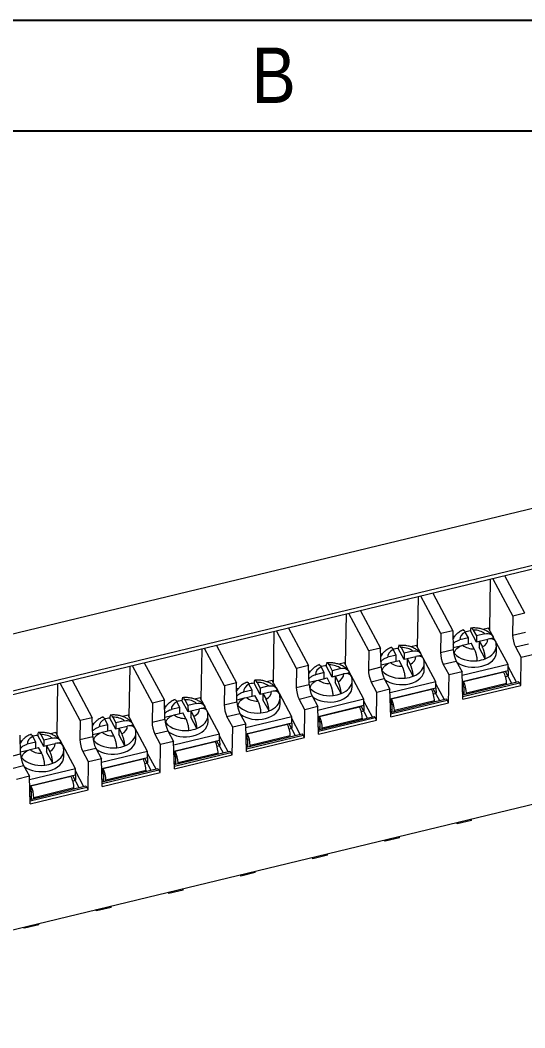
# Model space of a CAD drawing. Header units: millimetres. Extents: x -195 to 1349, y 148 to 750.
# Drawn here: x 410.6 to 469.9, y 621.6 to 739.9 of the extents above; entities that cross this region are included whole.
import ezdxf
from ezdxf.enums import TextEntityAlignment as Align

# ---------------------------------------------------------------- set-up
doc = ezdxf.new("R2010")
doc.units = ezdxf.units.MM
doc.layers.get('0').update_dxf_attribs({"linetype": 'CONTINUOUS'})
doc.layers.add('100', color=7, linetype='CONTINUOUS', true_color=0xffffff)
doc.layers.add('3', color=7, linetype='CONTINUOUS', true_color=0xffffff)
doc.styles.add('TEXTSTYLE_0', font='txt', dxfattribs={"width": 0.8})

# ---------------------------------------------------------------- blocks, each defined once
blk = doc.blocks.new('SUN_6HWZ35TKK40GSGJE8VEUYAXIAKM')
at = {"color": 7, "linetype": 'Continuous'}
for p, q in [((-594, 420), (0, 420)), ((-584, 410), (-10, 410))]:
    blk.add_line(p, q, dxfattribs=at)
at = {"color": 2, "linetype": 'Continuous', "style": 'TEXTSTYLE_0', "width": 1.2}
blk.add_text('B', height=5, dxfattribs=at).set_placement((-106.986, 412.526), (-102.986, 412.526), align=Align.FIT)

msp = doc.modelspace()

# ---------------------------------------------------------------- linework, layer by layer
at = {"layer": '100', "color": 7, "linetype": 'Continuous', "lineweight": 18}
for p, q in [((365.809, 657.29), (519.084, 694.247)), ((370.065, 651.644), (518.83, 687.513)), ((518.561, 686.974), (369.796, 651.105))]:
    msp.add_line(p, q, dxfattribs=at)
at = {"layer": '100', "color": 7, "linetype": 'Continuous', "lineweight": 13}
for p, q in [((465.874, 674.271), (465.771, 668.37)), ((466.182, 674.345), (468.541, 669.956)), ((469.939, 670.294), (467.581, 674.682)), ((457.401, 672.228), (457.297, 666.327)), ((460.067, 667.913), (457.709, 672.302)), ((459.108, 672.639), (461.466, 668.251)), ((448.928, 670.185), (448.824, 664.284)), ((451.594, 665.87), (449.235, 670.259)), ((450.634, 670.596), (452.993, 666.208)), ((468.541, 669.956), (468.501, 667.72)), ((469.939, 670.294), (468.541, 669.956)), ((442.161, 668.553), (444.519, 664.164)), ((440.454, 668.142), (440.351, 662.241)), ((443.121, 663.827), (440.762, 668.216)), ((460.067, 667.913), (460.028, 665.677)), ((461.466, 668.251), (460.067, 667.913)), ((461.466, 668.251), (461.525, 666.038)), ((468.501, 667.72), (469.998, 668.081)), ((431.981, 666.099), (431.877, 660.198)), ((434.647, 661.784), (432.289, 666.173)), ((433.688, 666.51), (436.046, 662.121)), ((452.993, 666.208), (451.594, 665.87)), ((453.052, 663.995), (452.993, 666.208)), ((460.028, 665.677), (461.525, 666.038)), ((468.823, 666.351), (470.353, 666.72)), ((468.823, 666.351), (469.497, 665.097)), ((451.594, 665.87), (451.555, 663.634)), ((469.453, 661.835), (469.497, 665.097)), ((471.027, 665.466), (469.497, 665.097)), ((423.508, 664.056), (423.404, 658.155)), ((426.174, 659.741), (423.815, 664.13)), ((425.214, 664.467), (427.573, 660.078)), ((443.121, 663.827), (443.081, 661.591)), ((444.519, 664.164), (443.121, 663.827)), ((444.578, 661.952), (444.519, 664.164)), ((451.555, 663.634), (453.052, 663.995)), ((460.35, 664.308), (461.88, 664.677)), ((461.024, 663.054), (460.35, 664.308)), ((461.88, 664.677), (462.554, 663.423)), ((468.97, 662.195), (467.965, 664.064)), ((416.741, 662.424), (419.099, 658.035)), ((451.877, 662.265), (453.406, 662.634)), ((453.406, 662.634), (454.08, 661.38)), ((460.98, 659.792), (461.024, 663.054)), ((462.554, 663.423), (461.024, 663.054)), ((462.652, 660.195), (462.554, 663.423)), ((468.405, 662.058), (467.649, 663.465)), ((361.985, 621.635), (527.988, 661.661)), ((415.034, 662.012), (414.93, 656.112)), ((417.7, 657.698), (415.342, 662.087)), ((434.647, 661.784), (434.608, 659.548)), ((436.046, 662.121), (434.647, 661.784)), ((436.105, 659.909), (436.046, 662.121)), ((443.081, 661.591), (444.578, 661.952)), ((452.551, 661.011), (451.877, 662.265)), ((454.08, 661.38), (452.551, 661.011)), ((454.178, 658.152), (454.08, 661.38)), ((459.932, 660.015), (459.176, 661.422)), ((460.497, 660.152), (459.492, 662.021)), ((469.176, 662.244), (462.637, 660.668)), ((462.641, 660.528), (469.293, 662.132)), ((462.652, 660.195), (469.453, 661.835)), ((469.453, 661.835), (469.293, 662.132)), ((427.573, 660.078), (426.174, 659.741)), ((427.631, 657.866), (427.573, 660.078)), ((443.403, 660.222), (444.933, 660.591)), ((444.077, 658.968), (443.403, 660.222)), ((444.933, 660.591), (445.607, 659.337)), ((452.506, 657.749), (452.551, 661.011)), ((460.703, 660.201), (454.164, 658.625)), ((454.168, 658.485), (460.82, 660.089)), ((460.98, 659.792), (460.82, 660.089)), ((462.815, 661.077), (462.626, 661.032)), ((462.756, 660.696), (462.629, 660.933)), ((426.174, 659.741), (426.134, 657.505)), ((434.608, 659.548), (436.105, 659.909)), ((444.033, 655.705), (444.077, 658.968)), ((445.607, 659.337), (444.077, 658.968)), ((445.705, 656.109), (445.607, 659.337)), ((451.458, 657.972), (450.702, 659.379)), ((452.023, 658.109), (451.019, 659.978)), ((454.153, 658.988), (454.341, 659.034)), ((454.283, 658.653), (454.156, 658.89)), ((454.178, 658.152), (460.98, 659.792)), ((417.7, 657.698), (417.661, 655.462)), ((419.099, 658.035), (417.7, 657.698)), ((419.158, 655.823), (419.099, 658.035)), ((426.134, 657.505), (427.631, 657.866)), ((434.93, 658.179), (436.46, 658.548)), ((435.604, 656.925), (434.93, 658.179)), ((436.46, 658.548), (437.134, 657.294)), ((443.55, 656.065), (442.545, 657.935)), ((452.229, 658.158), (445.69, 656.582)), ((445.695, 656.442), (452.347, 658.046)), ((445.705, 656.109), (452.506, 657.749)), ((452.506, 657.749), (452.347, 658.046)), ((426.457, 656.136), (427.986, 656.505)), ((427.986, 656.505), (428.66, 655.251)), ((435.56, 653.662), (435.604, 656.925)), ((437.134, 657.294), (435.604, 656.925)), ((437.231, 654.066), (437.134, 657.294)), ((442.985, 655.929), (442.229, 657.336)), ((445.679, 656.945), (445.868, 656.991)), ((445.81, 656.61), (445.682, 656.847)), ((410.685, 653.78), (410.626, 655.992)), ((417.661, 655.462), (419.158, 655.823)), ((427.131, 654.882), (426.457, 656.136)), ((428.66, 655.251), (427.131, 654.882)), ((428.758, 652.022), (428.66, 655.251)), ((434.512, 653.886), (433.756, 655.293)), ((435.077, 654.022), (434.072, 655.892)), ((443.756, 656.115), (437.217, 654.538)), ((437.221, 654.399), (443.873, 656.003)), ((437.231, 654.066), (444.033, 655.705)), ((444.033, 655.705), (443.873, 656.003)), ((417.983, 654.093), (419.513, 654.461)), ((418.657, 652.839), (417.983, 654.093)), ((419.513, 654.461), (420.187, 653.208)), ((427.086, 651.619), (427.131, 654.882)), ((435.283, 654.072), (428.744, 652.495)), ((437.206, 654.902), (437.395, 654.948)), ((437.336, 654.567), (437.209, 654.804)), ((409.188, 653.419), (410.685, 653.78)), ((420.187, 653.208), (418.657, 652.839)), ((420.285, 649.979), (420.187, 653.208)), ((426.038, 651.843), (425.282, 653.25)), ((426.603, 651.979), (425.599, 653.849)), ((428.733, 652.859), (428.921, 652.905)), ((428.748, 652.356), (435.4, 653.96)), ((428.758, 652.022), (435.56, 653.662)), ((435.56, 653.662), (435.4, 653.96)), ((409.51, 652.05), (411.04, 652.418)), ((411.04, 652.418), (411.713, 651.164)), ((418.13, 649.936), (417.125, 651.806)), ((418.613, 649.576), (418.657, 652.839)), ((426.809, 652.029), (420.27, 650.452)), ((420.275, 650.313), (426.927, 651.917)), ((427.086, 651.619), (426.927, 651.917)), ((428.863, 652.524), (428.736, 652.761)), ((411.713, 651.164), (410.184, 650.796)), ((411.811, 647.936), (411.713, 651.164)), ((417.565, 649.8), (416.809, 651.207)), ((420.259, 650.816), (420.448, 650.862)), ((420.389, 650.481), (420.262, 650.718)), ((420.285, 649.979), (427.086, 651.619)), ((418.336, 649.986), (411.797, 648.409)), ((411.801, 648.27), (418.453, 649.874)), ((411.811, 647.936), (418.613, 649.576)), ((418.613, 649.576), (418.453, 649.874)), ((411.786, 648.773), (411.974, 648.819)), ((411.916, 648.438), (411.789, 648.675))]:
    msp.add_line(p, q, dxfattribs=at)
for centre, major_axis, ratio, start_param, end_param in [((468.837, 667.096), (-0.221, 0.97), 0.2606537, 0.814706, 2.3855023), ((461.86, 665.414), (0.246, -0.964), 0.2373773, 3.9497866, 5.5205829), ((460.363, 665.053), (-0.221, 0.97), 0.2606537, 0.814706, 2.3855023), ((451.89, 663.01), (-0.221, 0.97), 0.2606537, 0.814706, 2.3855023), ((453.387, 663.371), (0.246, -0.964), 0.2373773, 3.9497866, 5.5205829), ((443.416, 660.967), (-0.221, 0.97), 0.2606537, 0.814706, 2.3855023), ((444.913, 661.328), (0.246, -0.964), 0.2373773, 3.9497866, 5.5205829), ((469.287, 661.759), (-0.11, 0.485), 0.2606537, 5.527095, 6.2865983), ((460.813, 659.716), (-0.11, 0.485), 0.2606537, 5.527095, 6.2865983), ((434.943, 658.924), (-0.221, 0.97), 0.2606537, 0.814706, 2.3855023), ((436.44, 659.285), (0.246, -0.964), 0.2373773, 3.9497866, 5.5205829), ((427.967, 657.242), (0.246, -0.964), 0.2373773, 3.9497866, 5.5205829), ((452.34, 657.673), (-0.11, 0.485), 0.2606537, 5.527095, 6.2865983), ((426.47, 656.881), (-0.221, 0.97), 0.2606537, 0.814706, 2.3855023), ((417.996, 654.838), (-0.221, 0.97), 0.2606537, 0.814706, 2.3855023), ((419.493, 655.199), (0.246, -0.964), 0.2373773, 3.9497866, 5.5205829), ((443.867, 655.63), (-0.11, 0.485), 0.2606537, 5.527095, 6.2865983), ((435.393, 653.587), (-0.11, 0.485), 0.2606537, 5.527095, 6.2865983), ((411.02, 653.156), (0.246, -0.964), 0.2373773, 3.9497866, 5.5205829), ((426.92, 651.544), (-0.11, 0.485), 0.2606537, 5.527095, 6.2865983), ((418.447, 649.501), (-0.11, 0.485), 0.2606537, 5.527095, 6.2865983)]:
    msp.add_ellipse(centre, major_axis=major_axis, ratio=ratio, start_param=start_param, end_param=end_param, dxfattribs=at)
at = {"layer": '3', "color": 7, "linetype": 'Continuous', "lineweight": 13}
for p, q in [((463.882, 668.317), (464.243, 667.644)), ((465.673, 668.551), (465.016, 668.393)), ((466.102, 667.754), (465.673, 668.551)), ((461.704, 667.594), (461.485, 667.541)), ((463.301, 667.417), (462.292, 667.174)), ((463.301, 667.417), (462.94, 668.09)), ((463.305, 666.71), (463.301, 667.417)), ((464.246, 666.899), (463.538, 668.217)), ((465.253, 667.888), (464.243, 667.644)), ((464.243, 667.644), (464.246, 666.899)), ((464.58, 667.017), (465.59, 667.261)), ((466.226, 667.376), (465.841, 667.284)), ((467.965, 664.287), (466.154, 667.656)), ((454.828, 665.374), (454.467, 666.047)), ((455.773, 664.856), (455.064, 666.174)), ((455.408, 666.274), (455.77, 665.601)), ((457.2, 666.508), (456.542, 666.35)), ((457.628, 665.711), (457.2, 666.508)), ((462.366, 666.446), (461.519, 666.242)), ((462.629, 666.547), (463.638, 666.79)), ((464, 666.118), (463.638, 666.79)), ((464.58, 666.98), (464.246, 666.899)), ((464.58, 667.017), (464.583, 666.272)), ((464.58, 667.017), (464.941, 666.345)), ((465.292, 664.954), (464.583, 666.272)), ((466.597, 665.739), (466.594, 666.484)), ((453.231, 665.551), (453.012, 665.498)), ((454.828, 665.374), (453.818, 665.131)), ((454.155, 664.504), (455.165, 664.747)), ((454.831, 664.667), (454.828, 665.374)), ((455.526, 664.075), (455.165, 664.747)), ((456.779, 665.845), (455.77, 665.601)), ((455.77, 665.601), (455.773, 664.856)), ((456.107, 664.937), (455.773, 664.856)), ((456.107, 664.974), (457.116, 665.218)), ((456.107, 664.974), (456.11, 664.229)), ((456.107, 664.974), (456.468, 664.302)), ((457.752, 665.333), (457.368, 665.241)), ((459.491, 662.244), (457.681, 665.613)), ((446.355, 663.331), (445.993, 664.004)), ((447.3, 662.813), (446.591, 664.131)), ((446.935, 664.231), (447.296, 663.558)), ((448.306, 663.802), (447.296, 663.558)), ((447.296, 663.558), (447.3, 662.813)), ((448.726, 664.465), (448.069, 664.307)), ((449.155, 663.668), (448.726, 664.465)), ((451.018, 660.201), (449.207, 663.57)), ((453.893, 664.403), (453.046, 664.199)), ((456.818, 662.911), (456.11, 664.229)), ((458.124, 663.695), (458.121, 664.441)), ((467.965, 664.287), (462.567, 662.986)), ((467.968, 663.542), (462.589, 662.245)), ((467.968, 663.542), (467.45, 663.417)), ((467.968, 663.542), (467.965, 664.287)), ((467.968, 663.542), (467.97, 662.946)), ((440.253, 662.422), (439.596, 662.264)), ((440.682, 661.625), (440.253, 662.422)), ((444.757, 663.508), (444.538, 663.455)), ((445.419, 662.36), (444.573, 662.156)), ((446.355, 663.331), (445.345, 663.088)), ((445.682, 662.461), (446.692, 662.704)), ((446.358, 662.624), (446.355, 663.331)), ((447.053, 662.032), (446.692, 662.704)), ((447.633, 662.894), (447.3, 662.813)), ((447.633, 662.931), (448.643, 663.175)), ((447.633, 662.931), (447.637, 662.186)), ((447.633, 662.931), (447.995, 662.259)), ((449.279, 663.29), (448.894, 663.198)), ((449.65, 661.652), (449.647, 662.398)), ((462.742, 662.282), (467.45, 663.417)), ((467.659, 662.871), (467.97, 662.946)), ((436.284, 661.465), (436.065, 661.412)), ((437.881, 661.288), (436.872, 661.045)), ((437.881, 661.288), (437.52, 661.961)), ((437.884, 660.581), (437.881, 661.288)), ((438.826, 660.77), (438.118, 662.088)), ((438.462, 662.188), (438.823, 661.515)), ((439.833, 661.759), (438.823, 661.515)), ((438.823, 661.515), (438.826, 660.77)), ((440.806, 661.247), (440.421, 661.155)), ((442.544, 658.158), (440.734, 661.527)), ((448.345, 660.868), (447.637, 662.186)), ((459.491, 662.244), (454.094, 660.943)), ((459.494, 661.499), (454.116, 660.202)), ((454.269, 660.239), (458.977, 661.374)), ((459.494, 661.499), (458.977, 661.374)), ((459.494, 661.499), (459.491, 662.244)), ((459.494, 661.499), (459.497, 660.903)), ((462.742, 662.282), (462.589, 662.245)), ((462.607, 661.653), (462.745, 661.686)), ((462.745, 661.686), (462.742, 662.282)), ((462.745, 661.686), (462.812, 661.561)), ((462.816, 660.711), (462.812, 661.561)), ((467.79, 662.045), (463.083, 660.91)), ((467.791, 661.91), (467.79, 662.045)), ((430.353, 658.727), (429.644, 660.045)), ((429.988, 660.145), (430.35, 659.472)), ((431.78, 660.379), (431.122, 660.221)), ((432.208, 659.582), (431.78, 660.379)), ((436.946, 660.317), (436.099, 660.113)), ((437.209, 660.418), (438.218, 660.661)), ((438.58, 659.989), (438.218, 660.661)), ((439.16, 660.851), (438.826, 660.77)), ((439.16, 660.888), (440.17, 661.132)), ((439.16, 660.888), (439.163, 660.143)), ((439.16, 660.888), (439.521, 660.216)), ((439.872, 658.825), (439.163, 660.143)), ((441.177, 659.609), (441.174, 660.355)), ((451.018, 660.201), (445.62, 658.9)), ((451.021, 659.456), (451.018, 660.201)), ((454.269, 660.239), (454.116, 660.202)), ((454.272, 659.643), (454.269, 660.239)), ((459.317, 660.002), (454.609, 658.867)), ((459.185, 660.828), (459.497, 660.903)), ((459.317, 659.867), (459.317, 660.002)), ((463.083, 660.775), (463.083, 660.91)), ((427.811, 659.422), (427.592, 659.369)), ((429.408, 659.245), (428.398, 659.002)), ((429.408, 659.245), (429.047, 659.918)), ((429.411, 658.538), (429.408, 659.245)), ((431.359, 659.716), (430.35, 659.472)), ((430.35, 659.472), (430.353, 658.727)), ((430.687, 658.807), (430.353, 658.727)), ((430.687, 658.845), (431.696, 659.089)), ((430.687, 658.845), (430.69, 658.1)), ((430.687, 658.845), (431.048, 658.173)), ((432.332, 659.204), (431.948, 659.112)), ((434.071, 656.115), (432.261, 659.484)), ((451.021, 659.456), (445.643, 658.159)), ((445.796, 658.196), (450.503, 659.331)), ((451.021, 659.456), (450.503, 659.331)), ((450.712, 658.785), (451.024, 658.86)), ((451.021, 659.456), (451.024, 658.86)), ((454.134, 659.61), (454.272, 659.643)), ((454.272, 659.643), (454.339, 659.518)), ((454.343, 658.668), (454.339, 659.518)), ((454.61, 658.732), (454.609, 658.867)), ((420.935, 657.202), (420.573, 657.875)), ((421.879, 656.684), (421.171, 658.002)), ((421.515, 658.102), (421.876, 657.429)), ((422.886, 657.673), (421.876, 657.429)), ((423.306, 658.336), (422.649, 658.178)), ((423.735, 657.538), (423.306, 658.336)), ((428.472, 658.274), (427.626, 658.07)), ((428.735, 658.375), (429.745, 658.618)), ((430.106, 657.946), (429.745, 658.618)), ((431.398, 656.782), (430.69, 658.1)), ((432.704, 657.566), (432.701, 658.312)), ((442.544, 658.158), (437.147, 656.857)), ((442.548, 657.413), (442.544, 658.158)), ((445.796, 658.196), (445.643, 658.159)), ((445.798, 657.6), (445.796, 658.196)), ((450.843, 657.959), (446.136, 656.824)), ((450.844, 657.824), (450.843, 657.959)), ((419.337, 657.379), (419.118, 657.326)), ((420.935, 657.202), (419.925, 656.959)), ((420.262, 656.332), (421.272, 656.575)), ((420.938, 656.495), (420.935, 657.202)), ((421.633, 655.903), (421.272, 656.575)), ((421.876, 657.429), (421.879, 656.684)), ((422.213, 656.764), (421.879, 656.684)), ((422.213, 656.802), (423.223, 657.045)), ((422.213, 656.802), (422.216, 656.057)), ((422.213, 656.802), (422.575, 656.13)), ((423.859, 657.161), (423.474, 657.068)), ((425.598, 654.072), (423.787, 657.441)), ((442.548, 657.413), (437.169, 656.116)), ((437.322, 656.153), (442.03, 657.288)), ((442.548, 657.413), (442.03, 657.288)), ((442.239, 656.742), (442.55, 656.817)), ((442.548, 657.413), (442.55, 656.817)), ((445.661, 657.567), (445.798, 657.6)), ((445.798, 657.6), (445.866, 657.475)), ((445.869, 656.625), (445.866, 657.475)), ((446.137, 656.689), (446.136, 656.824)), ((410.864, 655.336), (410.645, 655.283)), ((412.461, 655.159), (412.1, 655.832)), ((413.406, 654.641), (412.698, 655.959)), ((413.041, 656.059), (413.403, 655.386)), ((414.413, 655.629), (413.403, 655.386)), ((413.403, 655.386), (413.406, 654.641)), ((414.833, 656.293), (414.176, 656.135)), ((415.262, 655.495), (414.833, 656.293)), ((417.124, 652.029), (415.314, 655.398)), ((419.999, 656.231), (419.153, 656.026)), ((422.925, 654.739), (422.216, 656.057)), ((424.23, 655.523), (424.227, 656.268)), ((434.071, 656.115), (428.673, 654.814)), ((434.074, 655.37), (428.696, 654.073)), ((434.074, 655.37), (433.557, 655.245)), ((434.074, 655.37), (434.071, 656.115)), ((434.074, 655.37), (434.077, 654.774)), ((437.322, 656.153), (437.169, 656.116)), ((437.187, 655.524), (437.325, 655.557)), ((437.325, 655.557), (437.322, 656.153)), ((437.325, 655.557), (437.392, 655.432)), ((437.396, 654.582), (437.392, 655.432)), ((442.37, 655.916), (437.663, 654.781)), ((442.371, 655.781), (442.37, 655.916)), ((411.526, 654.188), (410.679, 653.983)), ((412.461, 655.159), (411.452, 654.916)), ((411.789, 654.289), (412.798, 654.532)), ((412.464, 654.451), (412.461, 655.159)), ((413.16, 653.86), (412.798, 654.532)), ((413.74, 654.721), (413.406, 654.641)), ((413.74, 654.759), (414.749, 655.002)), ((413.74, 654.759), (413.743, 654.014)), ((413.74, 654.759), (414.101, 654.087)), ((415.386, 655.118), (415.001, 655.025)), ((415.757, 653.48), (415.754, 654.225)), ((425.598, 654.072), (420.2, 652.771)), ((425.601, 653.327), (425.598, 654.072)), ((428.849, 654.11), (428.696, 654.073)), ((428.849, 654.11), (433.557, 655.245)), ((428.852, 653.514), (428.849, 654.11)), ((433.765, 654.699), (434.077, 654.774)), ((437.663, 654.646), (437.663, 654.781)), ((414.452, 652.696), (413.743, 654.014)), ((425.601, 653.327), (420.223, 652.03)), ((420.376, 652.067), (425.083, 653.202)), ((425.601, 653.327), (425.083, 653.202)), ((425.601, 653.327), (425.604, 652.731)), ((428.714, 653.481), (428.852, 653.514)), ((428.852, 653.514), (428.919, 653.389)), ((428.923, 652.539), (428.919, 653.389)), ((433.897, 653.873), (429.189, 652.738)), ((433.897, 653.738), (433.897, 653.873)), ((417.124, 652.029), (411.727, 650.728)), ((417.128, 651.284), (417.124, 652.029)), ((420.376, 652.067), (420.223, 652.03)), ((420.378, 651.471), (420.376, 652.067)), ((425.423, 651.83), (420.716, 650.695)), ((425.292, 652.656), (425.604, 652.731)), ((425.424, 651.695), (425.423, 651.83)), ((429.19, 652.603), (429.189, 652.738)), ((417.128, 651.284), (411.749, 649.987)), ((411.902, 650.024), (416.61, 651.159)), ((417.128, 651.284), (416.61, 651.159)), ((416.819, 650.613), (417.13, 650.688)), ((417.128, 651.284), (417.13, 650.688)), ((420.24, 651.438), (420.378, 651.471)), ((420.378, 651.471), (420.446, 651.346)), ((420.449, 650.496), (420.446, 651.346)), ((420.716, 650.56), (420.716, 650.695)), ((411.902, 650.024), (411.749, 649.987)), ((411.767, 649.395), (411.905, 649.428)), ((411.905, 649.428), (411.902, 650.024)), ((411.905, 649.428), (411.972, 649.302)), ((416.95, 649.787), (412.243, 648.652)), ((416.951, 649.652), (416.95, 649.787)), ((411.976, 648.452), (411.972, 649.302)), ((412.243, 648.517), (412.243, 648.652)), ((463.679, 645.983), (461.984, 645.574)), ((463.679, 645.983), (463.678, 646.155)), ((461.984, 645.574), (461.902, 645.726)), ((461.983, 645.746), (461.984, 645.574)), ((453.511, 643.531), (453.429, 643.683)), ((453.51, 643.703), (453.511, 643.531)), ((455.205, 643.94), (453.511, 643.531)), ((455.205, 643.94), (455.205, 644.112)), ((445.037, 641.488), (444.955, 641.64)), ((445.036, 641.66), (445.037, 641.488)), ((446.732, 641.897), (445.037, 641.488)), ((446.732, 641.897), (446.731, 642.069)), ((438.259, 639.854), (438.258, 640.026)), ((436.564, 639.445), (436.482, 639.597)), ((436.563, 639.617), (436.564, 639.445)), ((438.259, 639.854), (436.564, 639.445)), ((428.091, 637.402), (428.009, 637.554)), ((428.09, 637.574), (428.091, 637.402)), ((429.785, 637.811), (428.091, 637.402)), ((429.785, 637.811), (429.784, 637.982)), ((419.617, 635.359), (419.535, 635.511)), ((419.616, 635.531), (419.617, 635.359)), ((421.312, 635.768), (419.617, 635.359)), ((421.312, 635.768), (421.311, 635.939)), ((411.144, 633.316), (411.062, 633.468)), ((411.143, 633.488), (411.144, 633.316)), ((412.839, 633.725), (411.144, 633.316)), ((412.839, 633.725), (412.838, 633.896))]:
    msp.add_line(p, q, dxfattribs=at)
for centre, major_axis, ratio, start_param, end_param in [((463.941, 667.217), (-1.65, -0.007), 0.666875, 3.7902479, 4.7453025), ((463.941, 667.217), (-1.65, -0.007), 0.666875, 5.3610443, 6.3160989), ((463.944, 666.472), (2.65, 0.012), 0.666875, 1.7217637, 1.9806031), ((463.941, 667.217), (-1.65, -0.007), 0.666875, 2.2194516, 3.1745062), ((463.944, 666.472), (2.65, 0.012), 0.666875, 0.4036319, 0.5306015), ((455.467, 665.174), (-1.65, -0.007), 0.666875, 5.3610443, 6.3160989), ((455.471, 664.429), (2.65, 0.012), 0.666875, 1.7217637, 1.9806031), ((455.467, 665.174), (-1.65, -0.007), 0.666875, 3.7902479, 4.7453025), ((463.941, 667.217), (-1.65, -0.007), 0.666875, 0.6486553, 1.6037099), ((463.944, 666.472), (2.65, 0.012), 0.666875, 5.2429905, 6.2831728), ((455.467, 665.174), (-1.65, -0.007), 0.666875, 2.2194516, 3.1745062), ((455.471, 664.429), (2.65, 0.012), 0.666875, 0.4036319, 0.5306015), ((463.944, 666.472), (2.65, 0.012), 0.666875, 3.5907094, 3.6721941), ((463.944, 666.472), (2.65, 0.012), 0.666875, 3.6721941, 4.8633563), ((463.947, 665.727), (2.65, 0.012), 0.666875, 3.8481764, 6.2831072), ((463.944, 666.472), (2.65, 0.012), 0.666875, 4.8633563, 5.2429905), ((446.994, 663.131), (-1.65, -0.007), 0.666875, 5.3610443, 6.3160989), ((446.997, 662.386), (2.65, 0.012), 0.666875, 1.7217637, 1.9806031), ((446.994, 663.131), (-1.65, -0.007), 0.666875, 3.7902479, 4.7453025), ((455.471, 664.429), (2.65, 0.012), 0.666875, 3.5907094, 3.6721941), ((455.474, 663.684), (2.65, 0.012), 0.666875, 3.8481764, 6.2831072), ((455.467, 665.174), (-1.65, -0.007), 0.666875, 0.6486553, 1.6037099), ((455.471, 664.429), (2.65, 0.012), 0.666875, 5.2429905, 6.2831728), ((446.994, 663.131), (-1.65, -0.007), 0.666875, 0.6486553, 1.6037099), ((446.994, 663.131), (-1.65, -0.007), 0.666875, 2.2194516, 3.1745062), ((446.997, 662.386), (2.65, 0.012), 0.666875, 5.2429905, 6.2831728), ((446.997, 662.386), (2.65, 0.012), 0.666875, 0.4036319, 0.5306015), ((455.471, 664.429), (2.65, 0.012), 0.666875, 3.6721941, 4.8633563), ((455.471, 664.429), (2.65, 0.012), 0.666875, 4.8633563, 5.2429905), ((467.453, 662.672), (-0.234, 0.972), 0.2490554, 3.9528703, 5.5236667), ((438.521, 661.088), (-1.65, -0.007), 0.666875, 5.3610443, 6.3160989), ((438.524, 660.343), (2.65, 0.012), 0.666875, 1.7217637, 1.9806031), ((438.521, 661.088), (-1.65, -0.007), 0.666875, 3.7902479, 4.7453025), ((438.524, 660.343), (2.65, 0.012), 0.666875, 0.4036319, 0.5306015), ((446.997, 662.386), (2.65, 0.012), 0.666875, 3.5907094, 3.6721941), ((446.997, 662.386), (2.65, 0.012), 0.666875, 3.6721941, 4.8633563), ((447.001, 661.641), (2.65, 0.012), 0.666875, 3.8481764, 6.2831072), ((458.98, 660.629), (-0.234, 0.972), 0.2490554, 3.9528703, 5.5236667), ((462.746, 661.537), (0.234, -0.972), 0.2490554, 0.8112777, 2.382074), ((430.051, 658.3), (2.65, 0.012), 0.666875, 1.7217637, 1.9806031), ((430.047, 659.045), (-1.65, -0.007), 0.666875, 3.7902479, 4.7453025), ((438.521, 661.088), (-1.65, -0.007), 0.666875, 0.6486553, 1.6037099), ((438.521, 661.088), (-1.65, -0.007), 0.666875, 2.2194516, 3.1745062), ((438.524, 660.343), (2.65, 0.012), 0.666875, 5.2429905, 6.2831728), ((446.997, 662.386), (2.65, 0.012), 0.666875, 4.8633563, 5.2429905), ((454.272, 659.494), (0.234, -0.972), 0.2490554, 0.8112777, 2.382074), ((430.047, 659.045), (-1.65, -0.007), 0.666875, 5.3610443, 6.3160989), ((430.047, 659.045), (-1.65, -0.007), 0.666875, 2.2194516, 3.1745062), ((430.051, 658.3), (2.65, 0.012), 0.666875, 0.4036319, 0.5306015), ((438.524, 660.343), (2.65, 0.012), 0.666875, 3.5907094, 3.6721941), ((438.524, 660.343), (2.65, 0.012), 0.666875, 3.6721941, 4.8633563), ((438.527, 659.598), (2.65, 0.012), 0.666875, 3.8481764, 6.2831072), ((438.524, 660.343), (2.65, 0.012), 0.666875, 4.8633563, 5.2429905), ((450.507, 658.586), (-0.234, 0.972), 0.2490554, 3.9528703, 5.5236667), ((421.574, 657.002), (-1.65, -0.007), 0.666875, 5.3610443, 6.3160989), ((421.577, 656.257), (2.65, 0.012), 0.666875, 1.7217637, 1.9806031), ((421.574, 657.002), (-1.65, -0.007), 0.666875, 3.7902479, 4.7453025), ((430.047, 659.045), (-1.65, -0.007), 0.666875, 0.6486553, 1.6037099), ((430.051, 658.3), (2.65, 0.012), 0.666875, 5.2429905, 6.2831728), ((445.799, 657.451), (0.234, -0.972), 0.2490554, 0.8112777, 2.382074), ((421.574, 657.002), (-1.65, -0.007), 0.666875, 2.2194516, 3.1745062), ((421.577, 656.257), (2.65, 0.012), 0.666875, 0.4036319, 0.5306015), ((430.051, 658.3), (2.65, 0.012), 0.666875, 3.5907094, 3.6721941), ((430.051, 658.3), (2.65, 0.012), 0.666875, 3.6721941, 4.8633563), ((430.054, 657.555), (2.65, 0.012), 0.666875, 3.8481764, 6.2831072), ((430.051, 658.3), (2.65, 0.012), 0.666875, 4.8633563, 5.2429905), ((442.033, 656.543), (-0.234, 0.972), 0.2490554, 3.9528703, 5.5236667), ((413.101, 654.959), (-1.65, -0.007), 0.666875, 5.3610443, 6.3160989), ((413.104, 654.214), (2.65, 0.012), 0.666875, 1.7217637, 1.9806031), ((413.101, 654.959), (-1.65, -0.007), 0.666875, 3.7902479, 4.7453025), ((421.577, 656.257), (2.65, 0.012), 0.666875, 3.5907094, 3.6721941), ((421.577, 656.257), (2.65, 0.012), 0.666875, 3.6721941, 4.8633563), ((421.58, 655.512), (2.65, 0.012), 0.666875, 3.8481764, 6.2831072), ((421.574, 657.002), (-1.65, -0.007), 0.666875, 0.6486553, 1.6037099), ((421.577, 656.257), (2.65, 0.012), 0.666875, 5.2429905, 6.2831728), ((437.326, 655.408), (0.234, -0.972), 0.2490554, 0.8112777, 2.382074), ((413.101, 654.959), (-1.65, -0.007), 0.666875, 0.6486553, 1.6037099), ((413.101, 654.959), (-1.65, -0.007), 0.666875, 2.2194516, 3.1745062), ((413.104, 654.214), (2.65, 0.012), 0.666875, 5.2429905, 6.2831728), ((413.104, 654.214), (2.65, 0.012), 0.666875, 0.4036319, 0.5306015), ((421.577, 656.257), (2.65, 0.012), 0.666875, 4.8633563, 5.2429905), ((428.852, 653.365), (0.234, -0.972), 0.2490554, 0.8112777, 2.382074), ((433.56, 654.5), (-0.234, 0.972), 0.2490554, 3.9528703, 5.5236667), ((413.104, 654.214), (2.65, 0.012), 0.666875, 3.5907094, 3.6721941), ((413.104, 654.214), (2.65, 0.012), 0.666875, 3.6721941, 4.8633563), ((413.107, 653.469), (2.65, 0.012), 0.666875, 3.8481764, 6.2831072), ((425.086, 652.457), (-0.234, 0.972), 0.2490554, 3.9528703, 5.5236667), ((413.104, 654.214), (2.65, 0.012), 0.666875, 4.8633563, 5.2429905), ((420.379, 651.322), (0.234, -0.972), 0.2490554, 0.8112777, 2.382074), ((416.613, 650.414), (-0.234, 0.972), 0.2490554, 3.9528703, 5.5236667), ((411.906, 649.279), (0.234, -0.972), 0.2490554, 0.8112777, 2.382074)]:
    msp.add_ellipse(centre, major_axis=major_axis, ratio=ratio, start_param=start_param, end_param=end_param, dxfattribs=at)
for points, knots in [([(462.752, 668.353), (462.661, 668.318), (462.422, 668.211), (462.08, 667.995), (461.759, 667.694), (461.578, 667.442), (461.5, 667.295), (461.486, 667.266)], [0, 0, 0, 0, 0.163026, 0.4473675, 0.698688, 0.9410265, 1, 1, 1, 1]), ([(462.689, 668.328), (462.692, 668.329), (462.694, 668.33), (462.729, 668.339), (462.767, 668.321), (462.851, 668.238), (462.895, 668.173), (462.94, 668.09)], [0, 0, 0, 0, 0.0394984, 0.0394984, 0.5197492, 0.5197492, 1, 1, 1, 1]), ([(463.882, 668.317), (463.837, 668.4), (463.792, 668.465), (463.709, 668.548), (463.671, 668.566), (463.607, 668.549), (463.581, 668.515), (463.546, 668.399), (463.537, 668.316), (463.538, 668.217)], [0, 0, 0, 0, 0.25, 0.25, 0.5, 0.5, 0.75, 0.75, 1, 1, 1, 1]), ([(466.124, 667.686), (466.059, 667.76), (465.887, 667.932), (465.564, 668.164), (465.148, 668.366), (464.685, 668.506), (464.199, 668.575), (463.822, 668.575), (463.617, 668.557), (463.569, 668.551)], [0, 0, 0, 0, 0.1113455, 0.27406, 0.4409539, 0.6121536, 0.7851525, 0.9505658, 1, 1, 1, 1]), ([(461.5, 666.668), (461.533, 666.712), (461.57, 666.756), (461.701, 666.887), (461.809, 666.967), (462.042, 667.096), (462.166, 667.144), (462.292, 667.174)], [0, 0, 0, 0, 0.1844229, 0.1844229, 0.5922114, 0.5922114, 1, 1, 1, 1]), ([(465.253, 667.888), (465.378, 667.918), (465.504, 667.93), (465.737, 667.914), (465.845, 667.885), (466.026, 667.792), (466.099, 667.727), (466.199, 667.569), (466.225, 667.476), (466.226, 667.376)], [0, 0, 0, 0, 0.25, 0.25, 0.5, 0.5, 0.75, 0.75, 1, 1, 1, 1]), ([(466.549, 666.868), (466.514, 667.015), (466.417, 667.137), (466.089, 667.306), (465.841, 667.321), (465.59, 667.261)], [0, 0, 0, 0, 0.4422659, 0.4422659, 1, 1, 1, 1]), ([(454.278, 666.31), (454.188, 666.275), (453.949, 666.168), (453.607, 665.952), (453.286, 665.651), (453.105, 665.399), (453.027, 665.252), (453.012, 665.223)], [0, 0, 0, 0, 0.163026, 0.4473675, 0.698688, 0.9410265, 1, 1, 1, 1]), ([(454.216, 666.285), (454.218, 666.286), (454.221, 666.287), (454.256, 666.296), (454.294, 666.278), (454.377, 666.195), (454.422, 666.13), (454.467, 666.047)], [0, 0, 0, 0, 0.0394984, 0.0394984, 0.5197492, 0.5197492, 1, 1, 1, 1]), ([(455.408, 666.274), (455.364, 666.357), (455.319, 666.422), (455.236, 666.505), (455.197, 666.523), (455.133, 666.506), (455.107, 666.472), (455.073, 666.356), (455.064, 666.273), (455.064, 666.174)], [0, 0, 0, 0, 0.25, 0.25, 0.5, 0.5, 0.75, 0.75, 1, 1, 1, 1]), ([(457.651, 665.643), (457.585, 665.717), (457.414, 665.889), (457.09, 666.121), (456.674, 666.323), (456.211, 666.463), (455.725, 666.532), (455.349, 666.532), (455.143, 666.514), (455.096, 666.508)], [0, 0, 0, 0, 0.1113455, 0.27406, 0.4409539, 0.6121536, 0.7851525, 0.9505658, 1, 1, 1, 1]), ([(461.662, 665.568), (461.662, 665.666), (461.687, 665.772), (461.785, 665.978), (461.857, 666.078), (462.128, 666.35), (462.378, 666.486), (462.629, 666.547)], [0, 0, 0, 0, 0.25, 0.25, 0.5, 0.5, 1, 1, 1, 1]), ([(464.35, 664.727), (464.35, 664.777), (464.347, 664.83), (464.34, 664.915), (464.337, 664.944), (464.332, 664.99), (464.33, 665.005), (464.326, 665.035), (464.324, 665.051), (464.317, 665.098), (464.312, 665.129), (464.304, 665.177), (464.301, 665.193), (464.295, 665.226), (464.292, 665.242), (464.276, 665.322), (464.261, 665.387), (464.24, 665.467), (464.236, 665.483), (464.228, 665.516), (464.223, 665.532), (464.21, 665.579), (464.201, 665.611), (464.172, 665.703), (464.152, 665.762), (464.126, 665.834), (464.121, 665.848), (464.11, 665.876), (464.105, 665.889), (464.088, 665.93), (464.077, 665.955), (464.045, 666.03), (464.022, 666.076), (464, 666.118)], [0, 0, 0, 0, 0.125, 0.125, 0.1875, 0.1875, 0.21875, 0.21875, 0.25, 0.25, 0.3125, 0.3125, 0.34375, 0.34375, 0.375, 0.375, 0.5, 0.5, 0.53125, 0.53125, 0.5625, 0.5625, 0.625, 0.625, 0.75, 0.75, 0.78125, 0.78125, 0.8125, 0.8125, 0.875, 0.875, 1, 1, 1, 1]), ([(465.292, 664.954), (465.291, 665.004), (465.289, 665.057), (465.282, 665.142), (465.279, 665.172), (465.274, 665.217), (465.272, 665.232), (465.268, 665.263), (465.266, 665.278), (465.254, 665.356), (465.243, 665.419), (465.224, 665.516), (465.217, 665.549), (465.202, 665.613), (465.187, 665.678), (465.17, 665.742), (465.156, 665.789), (465.152, 665.805), (465.142, 665.836), (465.138, 665.852), (465.114, 665.93), (465.094, 665.989), (465.062, 666.074), (465.052, 666.102), (465.036, 666.143), (465.03, 666.156), (465.019, 666.182), (465.014, 666.195), (464.986, 666.257), (464.964, 666.303), (464.941, 666.345)], [0, 0, 0, 0, 0.125, 0.125, 0.1875, 0.1875, 0.21875, 0.21875, 0.25, 0.25, 0.375, 0.375, 0.4375, 0.4375, 0.5, 0.5625, 0.5625, 0.59375, 0.59375, 0.625, 0.625, 0.75, 0.75, 0.8125, 0.8125, 0.84375, 0.84375, 0.875, 0.875, 1, 1, 1, 1]), ([(453.027, 664.625), (453.06, 664.669), (453.097, 664.713), (453.228, 664.844), (453.335, 664.924), (453.569, 665.053), (453.693, 665.101), (453.818, 665.131)], [0, 0, 0, 0, 0.1844229, 0.1844229, 0.5922114, 0.5922114, 1, 1, 1, 1]), ([(456.779, 665.845), (456.905, 665.875), (457.03, 665.887), (457.263, 665.871), (457.372, 665.842), (457.552, 665.749), (457.626, 665.684), (457.725, 665.526), (457.752, 665.433), (457.752, 665.333)], [0, 0, 0, 0, 0.25, 0.25, 0.5, 0.5, 0.75, 0.75, 1, 1, 1, 1]), ([(458.075, 664.825), (458.041, 664.972), (457.944, 665.094), (457.616, 665.263), (457.368, 665.278), (457.116, 665.218)], [0, 0, 0, 0, 0.4422659, 0.4422659, 1, 1, 1, 1]), ([(445.805, 664.267), (445.715, 664.232), (445.476, 664.125), (445.133, 663.909), (444.813, 663.608), (444.632, 663.356), (444.554, 663.209), (444.539, 663.179)], [0, 0, 0, 0, 0.163026, 0.4473675, 0.698688, 0.9410265, 1, 1, 1, 1]), ([(445.742, 664.242), (445.745, 664.243), (445.748, 664.244), (445.783, 664.253), (445.821, 664.235), (445.904, 664.152), (445.949, 664.087), (445.993, 664.004)], [0, 0, 0, 0, 0.0394984, 0.0394984, 0.5197492, 0.5197492, 1, 1, 1, 1]), ([(446.935, 664.231), (446.89, 664.314), (446.845, 664.379), (446.762, 664.462), (446.724, 664.48), (446.66, 664.463), (446.634, 664.429), (446.6, 664.313), (446.591, 664.23), (446.591, 664.131)], [0, 0, 0, 0, 0.25, 0.25, 0.5, 0.5, 0.75, 0.75, 1, 1, 1, 1]), ([(449.177, 663.6), (449.112, 663.674), (448.941, 663.846), (448.617, 664.078), (448.201, 664.28), (447.738, 664.42), (447.252, 664.489), (446.876, 664.489), (446.67, 664.471), (446.623, 664.465)], [0, 0, 0, 0, 0.1113455, 0.27406, 0.4409539, 0.6121536, 0.7851525, 0.9505658, 1, 1, 1, 1]), ([(448.306, 663.802), (448.432, 663.832), (448.557, 663.844), (448.79, 663.828), (448.898, 663.799), (449.079, 663.706), (449.153, 663.641), (449.252, 663.483), (449.279, 663.39), (449.279, 663.29)], [0, 0, 0, 0, 0.25, 0.25, 0.5, 0.5, 0.75, 0.75, 1, 1, 1, 1]), ([(453.189, 663.525), (453.188, 663.623), (453.214, 663.729), (453.312, 663.935), (453.384, 664.035), (453.655, 664.307), (453.905, 664.443), (454.155, 664.504)], [0, 0, 0, 0, 0.25, 0.25, 0.5, 0.5, 1, 1, 1, 1]), ([(455.877, 662.684), (455.877, 662.734), (455.874, 662.787), (455.867, 662.872), (455.864, 662.901), (455.859, 662.946), (455.857, 662.962), (455.853, 662.992), (455.851, 663.008), (455.844, 663.055), (455.839, 663.086), (455.831, 663.134), (455.828, 663.15), (455.822, 663.183), (455.818, 663.199), (455.802, 663.279), (455.788, 663.344), (455.767, 663.424), (455.763, 663.44), (455.754, 663.473), (455.75, 663.489), (455.737, 663.536), (455.727, 663.568), (455.699, 663.66), (455.679, 663.719), (455.653, 663.791), (455.647, 663.805), (455.637, 663.833), (455.631, 663.846), (455.615, 663.887), (455.604, 663.912), (455.571, 663.987), (455.549, 664.033), (455.526, 664.075)], [0, 0, 0, 0, 0.125, 0.125, 0.1875, 0.1875, 0.21875, 0.21875, 0.25, 0.25, 0.3125, 0.3125, 0.34375, 0.34375, 0.375, 0.375, 0.5, 0.5, 0.53125, 0.53125, 0.5625, 0.5625, 0.625, 0.625, 0.75, 0.75, 0.78125, 0.78125, 0.8125, 0.8125, 0.875, 0.875, 1, 1, 1, 1]), ([(456.818, 662.911), (456.818, 662.961), (456.816, 663.014), (456.809, 663.099), (456.806, 663.129), (456.8, 663.174), (456.798, 663.189), (456.794, 663.22), (456.792, 663.235), (456.781, 663.313), (456.77, 663.376), (456.751, 663.473), (456.743, 663.506), (456.729, 663.57), (456.713, 663.635), (456.696, 663.699), (456.683, 663.746), (456.678, 663.762), (456.669, 663.793), (456.664, 663.809), (456.64, 663.887), (456.62, 663.946), (456.589, 664.031), (456.578, 664.059), (456.562, 664.099), (456.557, 664.113), (456.546, 664.139), (456.54, 664.152), (456.513, 664.214), (456.49, 664.26), (456.468, 664.302)], [0, 0, 0, 0, 0.125, 0.125, 0.1875, 0.1875, 0.21875, 0.21875, 0.25, 0.25, 0.375, 0.375, 0.4375, 0.4375, 0.5, 0.5625, 0.5625, 0.59375, 0.59375, 0.625, 0.625, 0.75, 0.75, 0.8125, 0.8125, 0.84375, 0.84375, 0.875, 0.875, 1, 1, 1, 1]), ([(438.462, 662.188), (438.417, 662.271), (438.372, 662.336), (438.289, 662.419), (438.251, 662.437), (438.187, 662.42), (438.161, 662.386), (438.126, 662.27), (438.117, 662.187), (438.118, 662.088)], [0, 0, 0, 0, 0.25, 0.25, 0.5, 0.5, 0.75, 0.75, 1, 1, 1, 1]), ([(440.704, 661.557), (440.639, 661.631), (440.467, 661.803), (440.143, 662.035), (439.728, 662.237), (439.264, 662.377), (438.779, 662.446), (438.402, 662.446), (438.197, 662.428), (438.149, 662.422)], [0, 0, 0, 0, 0.1113455, 0.27406, 0.4409539, 0.6121536, 0.7851525, 0.9505658, 1, 1, 1, 1]), ([(444.553, 662.582), (444.586, 662.626), (444.624, 662.669), (444.755, 662.801), (444.862, 662.881), (445.095, 663.009), (445.219, 663.057), (445.345, 663.088)], [0, 0, 0, 0, 0.1844229, 0.1844229, 0.5922114, 0.5922114, 1, 1, 1, 1]), ([(444.716, 661.482), (444.715, 661.58), (444.741, 661.686), (444.838, 661.891), (444.911, 661.992), (445.182, 662.264), (445.432, 662.4), (445.682, 662.461)], [0, 0, 0, 0, 0.25, 0.25, 0.5, 0.5, 1, 1, 1, 1]), ([(449.602, 662.782), (449.568, 662.929), (449.47, 663.051), (449.142, 663.22), (448.894, 663.235), (448.643, 663.175)], [0, 0, 0, 0, 0.4422659, 0.4422659, 1, 1, 1, 1]), ([(437.332, 662.224), (437.241, 662.189), (437.002, 662.082), (436.66, 661.866), (436.339, 661.565), (436.158, 661.313), (436.08, 661.166), (436.066, 661.136)], [0, 0, 0, 0, 0.163026, 0.4473675, 0.698688, 0.9410265, 1, 1, 1, 1]), ([(437.269, 662.199), (437.272, 662.2), (437.274, 662.201), (437.309, 662.21), (437.347, 662.192), (437.431, 662.109), (437.475, 662.044), (437.52, 661.961)], [0, 0, 0, 0, 0.0394984, 0.0394984, 0.5197492, 0.5197492, 1, 1, 1, 1]), ([(439.833, 661.759), (439.958, 661.789), (440.083, 661.801), (440.317, 661.785), (440.425, 661.756), (440.605, 661.663), (440.679, 661.598), (440.779, 661.44), (440.805, 661.347), (440.806, 661.247)], [0, 0, 0, 0, 0.25, 0.25, 0.5, 0.5, 0.75, 0.75, 1, 1, 1, 1]), ([(441.129, 660.739), (441.094, 660.886), (440.997, 661.008), (440.669, 661.177), (440.421, 661.192), (440.17, 661.132)], [0, 0, 0, 0, 0.4422659, 0.4422659, 1, 1, 1, 1]), ([(447.403, 660.641), (447.403, 660.691), (447.401, 660.744), (447.394, 660.829), (447.391, 660.858), (447.386, 660.903), (447.384, 660.919), (447.38, 660.949), (447.377, 660.965), (447.371, 661.012), (447.366, 661.043), (447.357, 661.091), (447.354, 661.107), (447.348, 661.14), (447.345, 661.156), (447.329, 661.236), (447.314, 661.301), (447.294, 661.381), (447.29, 661.397), (447.281, 661.43), (447.277, 661.446), (447.263, 661.493), (447.254, 661.525), (447.226, 661.617), (447.206, 661.676), (447.179, 661.748), (447.174, 661.762), (447.163, 661.79), (447.158, 661.803), (447.142, 661.844), (447.131, 661.869), (447.098, 661.944), (447.076, 661.99), (447.053, 662.032)], [0, 0, 0, 0, 0.125, 0.125, 0.1875, 0.1875, 0.21875, 0.21875, 0.25, 0.25, 0.3125, 0.3125, 0.34375, 0.34375, 0.375, 0.375, 0.5, 0.5, 0.53125, 0.53125, 0.5625, 0.5625, 0.625, 0.625, 0.75, 0.75, 0.78125, 0.78125, 0.8125, 0.8125, 0.875, 0.875, 1, 1, 1, 1]), ([(448.345, 660.868), (448.345, 660.918), (448.342, 660.971), (448.335, 661.056), (448.332, 661.086), (448.327, 661.131), (448.325, 661.146), (448.321, 661.177), (448.319, 661.192), (448.308, 661.269), (448.297, 661.333), (448.277, 661.43), (448.27, 661.462), (448.255, 661.527), (448.24, 661.592), (448.223, 661.656), (448.21, 661.703), (448.205, 661.719), (448.196, 661.75), (448.191, 661.766), (448.167, 661.844), (448.147, 661.903), (448.116, 661.988), (448.105, 662.016), (448.089, 662.056), (448.083, 662.07), (448.072, 662.096), (448.067, 662.109), (448.039, 662.171), (448.017, 662.217), (447.995, 662.259)], [0, 0, 0, 0, 0.125, 0.125, 0.1875, 0.1875, 0.21875, 0.21875, 0.25, 0.25, 0.375, 0.375, 0.4375, 0.4375, 0.5, 0.5625, 0.5625, 0.59375, 0.59375, 0.625, 0.625, 0.75, 0.75, 0.8125, 0.8125, 0.84375, 0.84375, 0.875, 0.875, 1, 1, 1, 1]), ([(428.858, 660.181), (428.768, 660.146), (428.529, 660.039), (428.187, 659.823), (427.866, 659.522), (427.685, 659.27), (427.607, 659.123), (427.592, 659.093)], [0, 0, 0, 0, 0.163026, 0.4473675, 0.698688, 0.9410265, 1, 1, 1, 1]), ([(428.796, 660.156), (428.798, 660.157), (428.801, 660.158), (428.836, 660.167), (428.874, 660.149), (428.957, 660.066), (429.002, 660.001), (429.047, 659.918)], [0, 0, 0, 0, 0.0394984, 0.0394984, 0.5197492, 0.5197492, 1, 1, 1, 1]), ([(429.988, 660.145), (429.943, 660.228), (429.899, 660.293), (429.816, 660.376), (429.777, 660.394), (429.713, 660.377), (429.687, 660.342), (429.653, 660.227), (429.644, 660.144), (429.644, 660.045)], [0, 0, 0, 0, 0.25, 0.25, 0.5, 0.5, 0.75, 0.75, 1, 1, 1, 1]), ([(432.23, 659.514), (432.165, 659.588), (431.994, 659.759), (431.67, 659.992), (431.254, 660.194), (430.791, 660.333), (430.305, 660.403), (429.929, 660.403), (429.723, 660.385), (429.676, 660.379)], [0, 0, 0, 0, 0.1113455, 0.27406, 0.4409539, 0.6121536, 0.7851525, 0.9505658, 1, 1, 1, 1]), ([(436.08, 660.539), (436.113, 660.583), (436.15, 660.626), (436.281, 660.758), (436.388, 660.838), (436.622, 660.966), (436.746, 661.014), (436.872, 661.045)], [0, 0, 0, 0, 0.1844229, 0.1844229, 0.5922114, 0.5922114, 1, 1, 1, 1]), ([(436.242, 659.439), (436.242, 659.537), (436.267, 659.643), (436.365, 659.848), (436.437, 659.949), (436.708, 660.221), (436.958, 660.357), (437.209, 660.418)], [0, 0, 0, 0, 0.25, 0.25, 0.5, 0.5, 1, 1, 1, 1]), ([(438.93, 658.598), (438.93, 658.647), (438.927, 658.701), (438.92, 658.786), (438.917, 658.815), (438.912, 658.86), (438.91, 658.876), (438.906, 658.906), (438.904, 658.922), (438.897, 658.969), (438.892, 659), (438.884, 659.048), (438.881, 659.064), (438.875, 659.097), (438.872, 659.113), (438.856, 659.193), (438.841, 659.258), (438.82, 659.338), (438.816, 659.354), (438.808, 659.387), (438.803, 659.403), (438.79, 659.45), (438.781, 659.482), (438.752, 659.574), (438.732, 659.633), (438.706, 659.705), (438.701, 659.719), (438.69, 659.747), (438.684, 659.76), (438.668, 659.801), (438.657, 659.826), (438.625, 659.901), (438.602, 659.947), (438.58, 659.989)], [0, 0, 0, 0, 0.125, 0.125, 0.1875, 0.1875, 0.21875, 0.21875, 0.25, 0.25, 0.3125, 0.3125, 0.34375, 0.34375, 0.375, 0.375, 0.5, 0.5, 0.53125, 0.53125, 0.5625, 0.5625, 0.625, 0.625, 0.75, 0.75, 0.78125, 0.78125, 0.8125, 0.8125, 0.875, 0.875, 1, 1, 1, 1]), ([(439.872, 658.825), (439.871, 658.875), (439.869, 658.928), (439.862, 659.013), (439.859, 659.043), (439.854, 659.088), (439.852, 659.103), (439.848, 659.134), (439.846, 659.149), (439.834, 659.226), (439.823, 659.29), (439.804, 659.387), (439.797, 659.419), (439.782, 659.484), (439.766, 659.549), (439.749, 659.613), (439.736, 659.66), (439.732, 659.676), (439.722, 659.707), (439.718, 659.723), (439.694, 659.801), (439.674, 659.86), (439.642, 659.945), (439.632, 659.973), (439.615, 660.013), (439.61, 660.027), (439.599, 660.053), (439.593, 660.066), (439.566, 660.128), (439.544, 660.174), (439.521, 660.216)], [0, 0, 0, 0, 0.125, 0.125, 0.1875, 0.1875, 0.21875, 0.21875, 0.25, 0.25, 0.375, 0.375, 0.4375, 0.4375, 0.5, 0.5625, 0.5625, 0.59375, 0.59375, 0.625, 0.625, 0.75, 0.75, 0.8125, 0.8125, 0.84375, 0.84375, 0.875, 0.875, 1, 1, 1, 1]), ([(427.607, 658.496), (427.64, 658.54), (427.677, 658.583), (427.808, 658.715), (427.915, 658.795), (428.149, 658.923), (428.273, 658.971), (428.398, 659.002)], [0, 0, 0, 0, 0.1844229, 0.1844229, 0.5922114, 0.5922114, 1, 1, 1, 1]), ([(431.359, 659.716), (431.485, 659.746), (431.61, 659.758), (431.843, 659.742), (431.952, 659.713), (432.132, 659.62), (432.206, 659.554), (432.305, 659.396), (432.332, 659.304), (432.332, 659.204)], [0, 0, 0, 0, 0.25, 0.25, 0.5, 0.5, 0.75, 0.75, 1, 1, 1, 1]), ([(432.655, 658.696), (432.621, 658.843), (432.524, 658.965), (432.196, 659.134), (431.947, 659.149), (431.696, 659.089)], [0, 0, 0, 0, 0.4422659, 0.4422659, 1, 1, 1, 1]), ([(420.385, 658.138), (420.295, 658.103), (420.056, 657.996), (419.713, 657.78), (419.393, 657.479), (419.211, 657.227), (419.133, 657.08), (419.119, 657.05)], [0, 0, 0, 0, 0.163026, 0.4473675, 0.698688, 0.9410265, 1, 1, 1, 1]), ([(420.322, 658.113), (420.325, 658.114), (420.328, 658.115), (420.362, 658.124), (420.401, 658.106), (420.484, 658.023), (420.529, 657.958), (420.573, 657.875)], [0, 0, 0, 0, 0.0394984, 0.0394984, 0.5197492, 0.5197492, 1, 1, 1, 1]), ([(421.515, 658.102), (421.47, 658.185), (421.425, 658.25), (421.342, 658.333), (421.304, 658.351), (421.24, 658.334), (421.214, 658.299), (421.179, 658.184), (421.171, 658.101), (421.171, 658.002)], [0, 0, 0, 0, 0.25, 0.25, 0.5, 0.5, 0.75, 0.75, 1, 1, 1, 1]), ([(423.757, 657.471), (423.692, 657.545), (423.521, 657.716), (423.197, 657.949), (422.781, 658.151), (422.318, 658.29), (421.832, 658.36), (421.456, 658.36), (421.25, 658.342), (421.203, 658.336)], [0, 0, 0, 0, 0.1113455, 0.27406, 0.4409539, 0.6121536, 0.7851525, 0.9505658, 1, 1, 1, 1]), ([(422.886, 657.673), (423.011, 657.703), (423.137, 657.715), (423.37, 657.699), (423.478, 657.67), (423.659, 657.577), (423.733, 657.511), (423.832, 657.353), (423.858, 657.261), (423.859, 657.161)], [0, 0, 0, 0, 0.25, 0.25, 0.5, 0.5, 0.75, 0.75, 1, 1, 1, 1]), ([(427.769, 657.396), (427.768, 657.494), (427.794, 657.6), (427.891, 657.805), (427.964, 657.906), (428.235, 658.178), (428.485, 658.314), (428.735, 658.375)], [0, 0, 0, 0, 0.25, 0.25, 0.5, 0.5, 1, 1, 1, 1]), ([(430.457, 656.555), (430.457, 656.604), (430.454, 656.658), (430.447, 656.743), (430.444, 656.772), (430.439, 656.817), (430.437, 656.833), (430.433, 656.863), (430.431, 656.879), (430.424, 656.925), (430.419, 656.957), (430.41, 657.005), (430.408, 657.021), (430.402, 657.054), (430.398, 657.07), (430.382, 657.15), (430.367, 657.215), (430.347, 657.295), (430.343, 657.311), (430.334, 657.343), (430.33, 657.36), (430.316, 657.407), (430.307, 657.439), (430.279, 657.531), (430.259, 657.59), (430.233, 657.662), (430.227, 657.676), (430.216, 657.704), (430.211, 657.717), (430.195, 657.757), (430.184, 657.783), (430.151, 657.858), (430.129, 657.904), (430.106, 657.946)], [0, 0, 0, 0, 0.125, 0.125, 0.1875, 0.1875, 0.21875, 0.21875, 0.25, 0.25, 0.3125, 0.3125, 0.34375, 0.34375, 0.375, 0.375, 0.5, 0.5, 0.53125, 0.53125, 0.5625, 0.5625, 0.625, 0.625, 0.75, 0.75, 0.78125, 0.78125, 0.8125, 0.8125, 0.875, 0.875, 1, 1, 1, 1]), ([(431.398, 656.782), (431.398, 656.832), (431.396, 656.885), (431.388, 656.97), (431.385, 657), (431.38, 657.045), (431.378, 657.06), (431.374, 657.091), (431.372, 657.106), (431.361, 657.183), (431.35, 657.247), (431.33, 657.344), (431.323, 657.376), (431.309, 657.441), (431.293, 657.506), (431.276, 657.57), (431.263, 657.617), (431.258, 657.633), (431.249, 657.664), (431.244, 657.68), (431.22, 657.758), (431.2, 657.817), (431.169, 657.902), (431.158, 657.93), (431.142, 657.97), (431.137, 657.984), (431.126, 658.01), (431.12, 658.023), (431.093, 658.085), (431.07, 658.131), (431.048, 658.173)], [0, 0, 0, 0, 0.125, 0.125, 0.1875, 0.1875, 0.21875, 0.21875, 0.25, 0.25, 0.375, 0.375, 0.4375, 0.4375, 0.5, 0.5625, 0.5625, 0.59375, 0.59375, 0.625, 0.625, 0.75, 0.75, 0.8125, 0.8125, 0.84375, 0.84375, 0.875, 0.875, 1, 1, 1, 1]), ([(419.133, 656.453), (419.166, 656.497), (419.204, 656.54), (419.334, 656.672), (419.442, 656.751), (419.675, 656.88), (419.799, 656.928), (419.925, 656.959)], [0, 0, 0, 0, 0.1844229, 0.1844229, 0.5922114, 0.5922114, 1, 1, 1, 1]), ([(424.182, 656.653), (424.147, 656.8), (424.05, 656.922), (423.722, 657.091), (423.474, 657.106), (423.223, 657.045)], [0, 0, 0, 0, 0.4422659, 0.4422659, 1, 1, 1, 1]), ([(411.912, 656.095), (411.821, 656.06), (411.582, 655.953), (411.24, 655.737), (410.919, 655.436), (410.738, 655.184), (410.66, 655.037), (410.646, 655.007)], [0, 0, 0, 0, 0.163026, 0.4473675, 0.698688, 0.9410265, 1, 1, 1, 1]), ([(411.849, 656.07), (411.852, 656.071), (411.854, 656.072), (411.889, 656.081), (411.927, 656.063), (412.01, 655.98), (412.055, 655.915), (412.1, 655.832)], [0, 0, 0, 0, 0.0394984, 0.0394984, 0.5197492, 0.5197492, 1, 1, 1, 1]), ([(413.041, 656.059), (412.997, 656.142), (412.952, 656.207), (412.869, 656.29), (412.83, 656.308), (412.766, 656.291), (412.741, 656.256), (412.706, 656.141), (412.697, 656.058), (412.698, 655.959)], [0, 0, 0, 0, 0.25, 0.25, 0.5, 0.5, 0.75, 0.75, 1, 1, 1, 1]), ([(415.284, 655.428), (415.219, 655.502), (415.047, 655.673), (414.723, 655.906), (414.307, 656.108), (413.844, 656.247), (413.359, 656.317), (412.982, 656.317), (412.776, 656.298), (412.729, 656.293)], [0, 0, 0, 0, 0.1113455, 0.27406, 0.4409539, 0.6121536, 0.7851525, 0.9505658, 1, 1, 1, 1]), ([(414.413, 655.629), (414.538, 655.66), (414.663, 655.672), (414.896, 655.656), (415.005, 655.627), (415.185, 655.534), (415.259, 655.468), (415.359, 655.31), (415.385, 655.218), (415.386, 655.118)], [0, 0, 0, 0, 0.25, 0.25, 0.5, 0.5, 0.75, 0.75, 1, 1, 1, 1]), ([(419.295, 655.353), (419.295, 655.451), (419.32, 655.557), (419.418, 655.762), (419.49, 655.863), (419.762, 656.135), (420.012, 656.271), (420.262, 656.332)], [0, 0, 0, 0, 0.25, 0.25, 0.5, 0.5, 1, 1, 1, 1]), ([(421.983, 654.512), (421.983, 654.561), (421.981, 654.615), (421.974, 654.7), (421.971, 654.729), (421.965, 654.774), (421.964, 654.79), (421.96, 654.82), (421.957, 654.836), (421.951, 654.882), (421.946, 654.914), (421.937, 654.962), (421.934, 654.978), (421.928, 655.01), (421.925, 655.027), (421.909, 655.107), (421.894, 655.172), (421.874, 655.252), (421.869, 655.268), (421.861, 655.3), (421.856, 655.317), (421.843, 655.364), (421.834, 655.396), (421.805, 655.488), (421.785, 655.547), (421.759, 655.619), (421.754, 655.633), (421.743, 655.661), (421.738, 655.674), (421.722, 655.714), (421.711, 655.74), (421.678, 655.815), (421.656, 655.861), (421.633, 655.903)], [0, 0, 0, 0, 0.125, 0.125, 0.1875, 0.1875, 0.21875, 0.21875, 0.25, 0.25, 0.3125, 0.3125, 0.34375, 0.34375, 0.375, 0.375, 0.5, 0.5, 0.53125, 0.53125, 0.5625, 0.5625, 0.625, 0.625, 0.75, 0.75, 0.78125, 0.78125, 0.8125, 0.8125, 0.875, 0.875, 1, 1, 1, 1]), ([(422.925, 654.739), (422.925, 654.789), (422.922, 654.842), (422.915, 654.927), (422.912, 654.957), (422.907, 655.002), (422.905, 655.017), (422.901, 655.048), (422.899, 655.063), (422.888, 655.14), (422.877, 655.204), (422.857, 655.301), (422.85, 655.333), (422.835, 655.398), (422.82, 655.463), (422.803, 655.526), (422.789, 655.574), (422.785, 655.59), (422.776, 655.621), (422.771, 655.637), (422.747, 655.715), (422.727, 655.774), (422.696, 655.859), (422.685, 655.887), (422.669, 655.927), (422.663, 655.941), (422.652, 655.967), (422.647, 655.98), (422.619, 656.042), (422.597, 656.088), (422.575, 656.13)], [0, 0, 0, 0, 0.125, 0.125, 0.1875, 0.1875, 0.21875, 0.21875, 0.25, 0.25, 0.375, 0.375, 0.4375, 0.4375, 0.5, 0.5625, 0.5625, 0.59375, 0.59375, 0.625, 0.625, 0.75, 0.75, 0.8125, 0.8125, 0.84375, 0.84375, 0.875, 0.875, 1, 1, 1, 1]), ([(410.66, 654.41), (410.693, 654.454), (410.73, 654.497), (410.861, 654.628), (410.968, 654.708), (411.202, 654.837), (411.326, 654.885), (411.452, 654.916)], [0, 0, 0, 0, 0.1844229, 0.1844229, 0.5922114, 0.5922114, 1, 1, 1, 1]), ([(410.822, 653.31), (410.822, 653.408), (410.847, 653.514), (410.945, 653.719), (411.017, 653.82), (411.288, 654.092), (411.538, 654.228), (411.789, 654.289)], [0, 0, 0, 0, 0.25, 0.25, 0.5, 0.5, 1, 1, 1, 1]), ([(414.452, 652.696), (414.451, 652.745), (414.449, 652.799), (414.442, 652.884), (414.439, 652.914), (414.434, 652.959), (414.432, 652.974), (414.428, 653.005), (414.425, 653.02), (414.414, 653.097), (414.403, 653.161), (414.384, 653.258), (414.377, 653.29), (414.362, 653.355), (414.346, 653.42), (414.329, 653.483), (414.316, 653.531), (414.312, 653.547), (414.302, 653.578), (414.298, 653.594), (414.274, 653.672), (414.254, 653.731), (414.222, 653.816), (414.212, 653.844), (414.195, 653.884), (414.19, 653.898), (414.179, 653.924), (414.173, 653.936), (414.146, 653.999), (414.124, 654.045), (414.101, 654.087)], [0, 0, 0, 0, 0.125, 0.125, 0.1875, 0.1875, 0.21875, 0.21875, 0.25, 0.25, 0.375, 0.375, 0.4375, 0.4375, 0.5, 0.5625, 0.5625, 0.59375, 0.59375, 0.625, 0.625, 0.75, 0.75, 0.8125, 0.8125, 0.84375, 0.84375, 0.875, 0.875, 1, 1, 1, 1]), ([(415.709, 654.61), (415.674, 654.757), (415.577, 654.879), (415.249, 655.048), (415.001, 655.063), (414.749, 655.002)], [0, 0, 0, 0, 0.4422659, 0.4422659, 1, 1, 1, 1]), ([(413.51, 652.468), (413.51, 652.518), (413.507, 652.572), (413.5, 652.657), (413.497, 652.686), (413.492, 652.731), (413.49, 652.747), (413.486, 652.777), (413.484, 652.793), (413.477, 652.839), (413.472, 652.871), (413.464, 652.919), (413.461, 652.935), (413.455, 652.967), (413.452, 652.984), (413.435, 653.064), (413.421, 653.129), (413.4, 653.209), (413.396, 653.225), (413.388, 653.257), (413.383, 653.274), (413.37, 653.321), (413.361, 653.352), (413.332, 653.445), (413.312, 653.504), (413.286, 653.576), (413.28, 653.59), (413.27, 653.618), (413.264, 653.631), (413.248, 653.671), (413.237, 653.697), (413.204, 653.772), (413.182, 653.818), (413.16, 653.86)], [0, 0, 0, 0, 0.125, 0.125, 0.1875, 0.1875, 0.21875, 0.21875, 0.25, 0.25, 0.3125, 0.3125, 0.34375, 0.34375, 0.375, 0.375, 0.5, 0.5, 0.53125, 0.53125, 0.5625, 0.5625, 0.625, 0.625, 0.75, 0.75, 0.78125, 0.78125, 0.8125, 0.8125, 0.875, 0.875, 1, 1, 1, 1])]:
    msp.add_open_spline(points, degree=3, knots=knots, dxfattribs=at)
for points in [[(466.583, 666.504), (466.593, 666.7), (466.544, 666.889)], [(458.11, 664.461), (458.119, 664.657), (458.071, 664.846)], [(449.636, 662.418), (449.646, 662.614), (449.597, 662.803)], [(441.163, 660.375), (441.173, 660.571), (441.124, 660.76)], [(432.69, 658.332), (432.699, 658.528), (432.651, 658.717)], [(424.216, 656.289), (424.226, 656.485), (424.177, 656.674)], [(415.743, 654.246), (415.752, 654.442), (415.704, 654.631)]]:
    msp.add_open_spline(points, degree=2, dxfattribs=at)

# ---------------------------------------------------------------- block references
at = {"xscale": 1.3, "yscale": 1.3, "zscale": 1.3}
msp.add_blockref('SUN_6HWZ35TKK40GSGJE8VEUYAXIAKM', (576.904, 193.911), dxfattribs=at)

doc.saveas('drawing.dxf')
